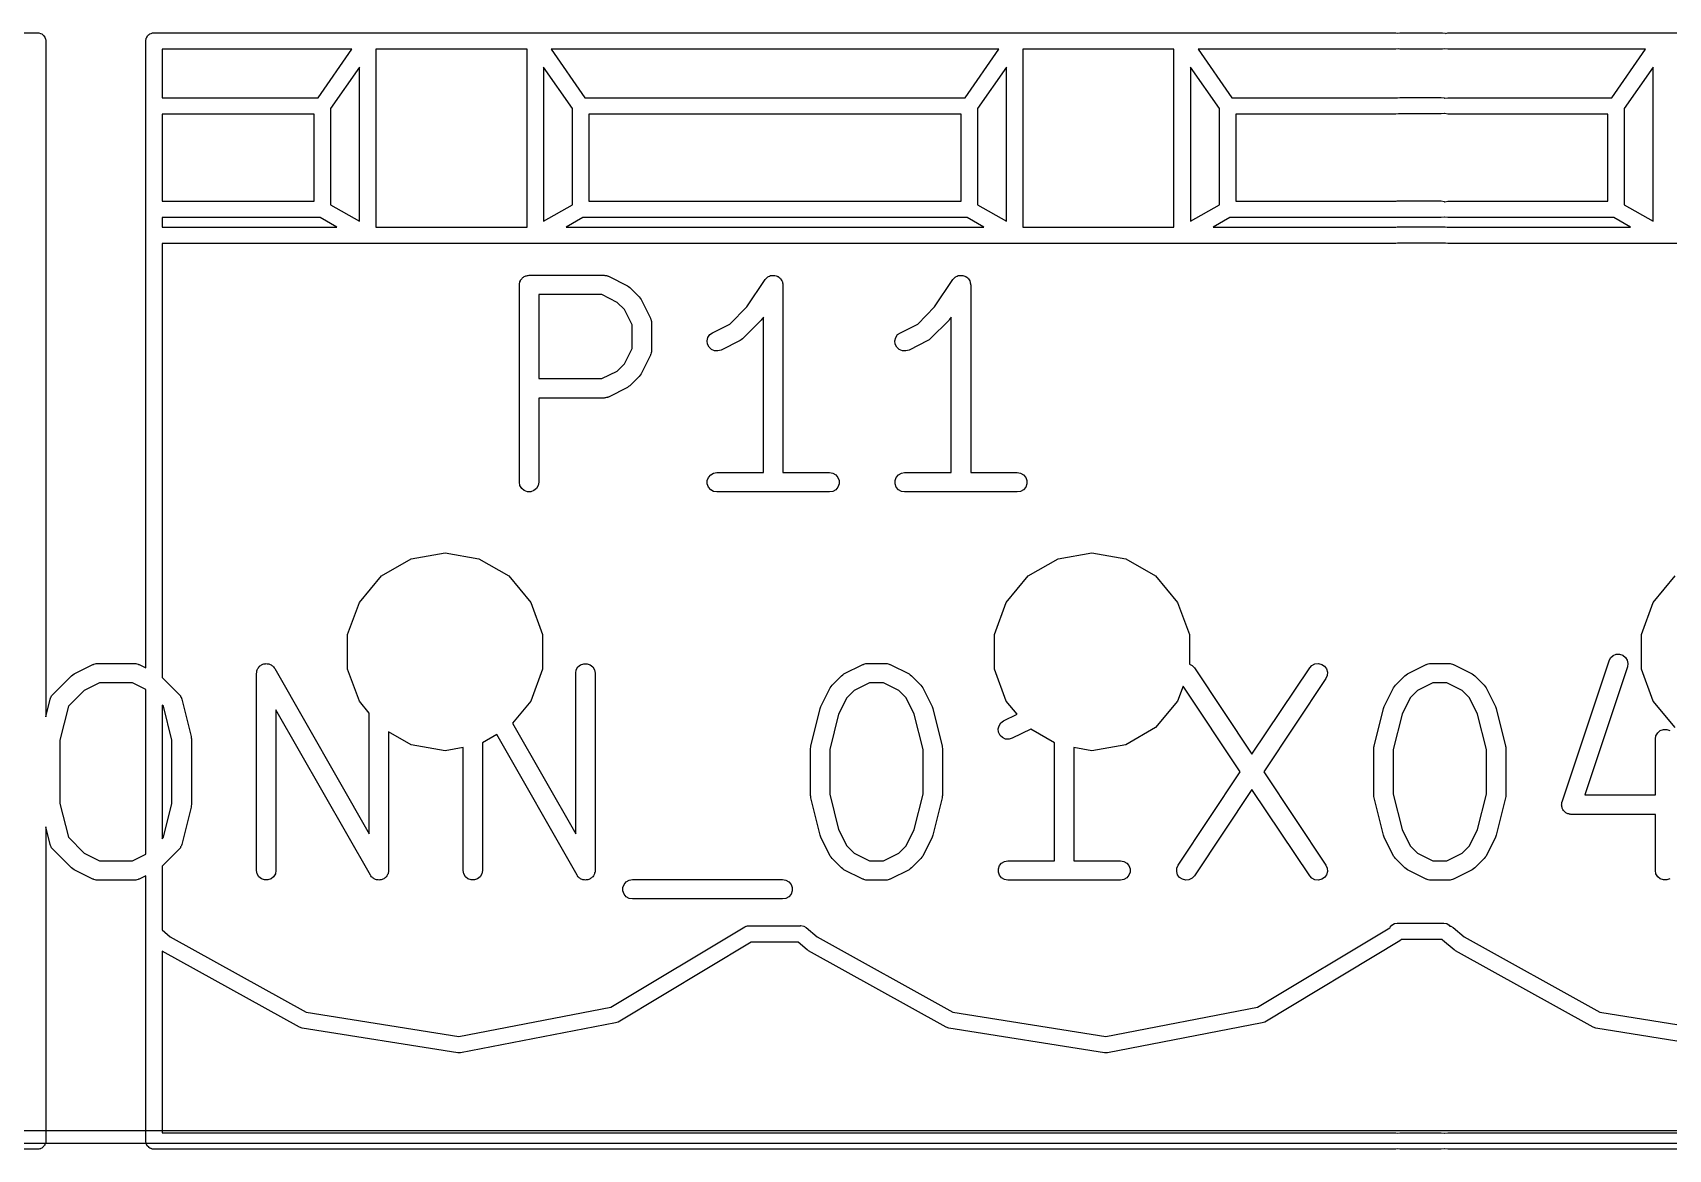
# Model space of a CAD drawing. Extents: x 10 to 287, y -200 to -10.
# Drawn here: x 142.81 to 155.45, y -130.09 to -121.47 of the extents above; entities that cross this region are included whole.
import ezdxf

# ---------------------------------------------------------------- set-up
doc = ezdxf.new("R2010")
doc.units = 0
doc.header["$MEASUREMENT"] = 0
doc.layers.add('BLACK', color=7, linetype='CONTINUOUS')

msp = doc.modelspace()

# ---------------------------------------------------------------- linework, layer by layer
at = {"layer": 'Black'}
for p, q in [((141.198, -121.468), (142.839, -121.468)), ((142.839, -121.468), (142.839, -121.467)), ((142.839, -121.467), (142.861, -121.467)), ((142.861, -121.467), (142.872, -121.471)), ((142.872, -121.471), (142.872, -121.471)), ((142.872, -121.471), (142.872, -121.471)), ((142.872, -121.471), (142.882, -121.475)), ((142.882, -121.475), (142.89, -121.482)), ((142.89, -121.482), (142.891, -121.482)), ((142.891, -121.482), (142.892, -121.483)), ((142.892, -121.483), (142.899, -121.489)), ((142.899, -121.489), (142.903, -121.497)), ((143.697, -121.497), (143.701, -121.489)), ((143.701, -121.489), (143.708, -121.483)), ((143.708, -121.483), (143.709, -121.482)), ((143.709, -121.482), (143.71, -121.482)), ((143.71, -121.482), (143.718, -121.475)), ((143.718, -121.475), (143.728, -121.471)), ((143.728, -121.471), (143.739, -121.467)), ((143.728, -121.471), (143.728, -121.471)), ((143.728, -121.471), (143.728, -121.471)), ((143.739, -121.467), (143.761, -121.467)), ((143.761, -121.467), (143.761, -121.468)), ((143.761, -121.468), (145.402, -121.468)), ((145.402, -121.468), (146.698, -121.468)), ((146.698, -121.468), (149.949, -121.468)), ((149.949, -121.468), (150.402, -121.468)), ((150.402, -121.468), (151.698, -121.468)), ((151.698, -121.468), (153.35, -121.468)), ((153.35, -121.468), (153.362, -121.47)), ((153.362, -121.47), (153.38, -121.466)), ((153.38, -121.466), (153.71, -121.466)), ((153.71, -121.466), (153.732, -121.47)), ((153.732, -121.471), (153.75, -121.468)), ((153.732, -121.47), (153.732, -121.471)), ((153.75, -121.468), (155.402, -121.468)), ((155.402, -121.468), (156.698, -121.468)), ((142.903, -121.497), (142.905, -121.499)), ((142.905, -121.499), (142.906, -121.502)), ((142.906, -121.502), (142.91, -121.508)), ((142.91, -121.508), (142.911, -121.516)), ((142.911, -121.516), (142.913, -121.52)), ((142.913, -121.52), (142.913, -121.525)), ((142.913, -121.525), (142.913, -121.53)), ((142.913, -121.53), (142.913, -126.753)), ((143.686, -121.53), (143.687, -121.525)), ((143.686, -126.374), (143.686, -121.53)), ((143.687, -121.52), (143.689, -121.516)), ((143.687, -121.525), (143.687, -121.52)), ((143.689, -121.516), (143.69, -121.508)), ((143.69, -121.508), (143.694, -121.502)), ((143.694, -121.502), (143.695, -121.499)), ((143.695, -121.499), (143.697, -121.497)), ((143.814, -121.594), (143.814, -121.968)), ((145.28, -121.594), (143.814, -121.594)), ((145.019, -121.968), (145.28, -121.594)), ((145.466, -121.594), (145.466, -122.969)), ((146.634, -121.594), (145.466, -121.594)), ((146.634, -122.969), (146.634, -121.594)), ((147.151, -121.594), (146.82, -121.594)), ((146.82, -121.594), (147.081, -121.968)), ((150.28, -121.594), (147.151, -121.594)), ((150.019, -121.968), (150.28, -121.594)), ((150.466, -121.594), (150.466, -122.969)), ((151.634, -121.594), (150.466, -121.594)), ((151.634, -122.969), (151.634, -121.594)), ((153.35, -121.594), (151.82, -121.594)), ((151.82, -121.594), (152.081, -121.968)), ((153.368, -121.591), (153.35, -121.594)), ((153.38, -121.593), (153.368, -121.591)), ((153.71, -121.593), (153.38, -121.593)), ((153.728, -121.59), (153.71, -121.593)), ((153.728, -121.591), (153.728, -121.59)), ((153.75, -121.594), (153.728, -121.591)), ((155.28, -121.594), (153.75, -121.594)), ((155.019, -121.968), (155.28, -121.594)), ((145.339, -121.732), (145.115, -122.051)), ((145.339, -122.923), (145.339, -121.732)), ((146.985, -122.051), (146.761, -121.732)), ((146.761, -121.732), (146.761, -122.923)), ((150.339, -121.732), (150.115, -122.051)), ((150.339, -122.923), (150.339, -121.732)), ((151.985, -122.051), (151.761, -121.732)), ((151.761, -121.732), (151.761, -122.923)), ((155.339, -121.732), (155.115, -122.051)), ((155.339, -122.923), (155.339, -121.732)), ((143.814, -121.968), (145.019, -121.968)), ((147.081, -121.968), (149.949, -121.968)), ((149.949, -121.968), (150.019, -121.968)), ((152.081, -121.968), (153.35, -121.968)), ((153.35, -121.968), (153.361, -121.97)), ((153.361, -121.97), (153.38, -121.966)), ((153.38, -121.966), (153.7, -121.966)), ((153.7, -121.966), (153.722, -121.97)), ((153.722, -121.97), (153.726, -121.973)), ((153.726, -121.973), (153.728, -121.972)), ((153.728, -121.972), (153.75, -121.968)), ((153.75, -121.968), (155.019, -121.968)), ((143.814, -122.095), (143.814, -122.768)), ((144.988, -122.095), (143.814, -122.095)), ((144.988, -122.768), (144.988, -122.095)), ((145.115, -122.051), (145.115, -122.795)), ((146.985, -122.795), (146.985, -122.051)), ((147.151, -122.095), (147.112, -122.095)), ((147.112, -122.095), (147.112, -122.768)), ((149.949, -122.095), (147.151, -122.095)), ((149.988, -122.095), (149.949, -122.095)), ((149.988, -122.768), (149.988, -122.095)), ((150.115, -122.051), (150.115, -122.795)), ((151.985, -122.795), (151.985, -122.051)), ((153.35, -122.095), (152.112, -122.095)), ((152.112, -122.095), (152.112, -122.768)), ((153.369, -122.092), (153.35, -122.095)), ((153.38, -122.093), (153.369, -122.092)), ((153.7, -122.093), (153.38, -122.093)), ((153.722, -122.09), (153.7, -122.093)), ((153.724, -122.088), (153.722, -122.09)), ((153.728, -122.091), (153.724, -122.088)), ((153.75, -122.095), (153.728, -122.091)), ((154.988, -122.095), (153.75, -122.095)), ((154.988, -122.768), (154.988, -122.095)), ((155.115, -122.051), (155.115, -122.795)), ((143.814, -122.768), (144.988, -122.768)), ((145.115, -122.795), (145.339, -122.923)), ((146.761, -122.923), (146.985, -122.795)), ((147.112, -122.768), (149.949, -122.768)), ((149.949, -122.768), (149.988, -122.768)), ((150.115, -122.795), (150.339, -122.923)), ((151.761, -122.923), (151.985, -122.795)), ((152.112, -122.768), (153.35, -122.768)), ((153.35, -122.768), (153.351, -122.768)), ((153.351, -122.768), (153.36, -122.766)), ((153.36, -122.766), (153.7, -122.766)), ((153.7, -122.766), (153.722, -122.77)), ((153.722, -122.77), (153.726, -122.773)), ((153.726, -122.773), (153.728, -122.772)), ((153.728, -122.772), (153.75, -122.768)), ((153.75, -122.768), (154.988, -122.768)), ((155.115, -122.795), (155.339, -122.923)), ((145.035, -122.895), (143.814, -122.895)), ((143.814, -122.895), (143.814, -122.969)), ((143.814, -122.969), (145.052, -122.969)), ((145.164, -122.969), (145.035, -122.895)), ((145.052, -122.969), (145.164, -122.969)), ((145.466, -122.969), (146.634, -122.969)), ((147.065, -122.895), (146.936, -122.969)), ((146.936, -122.969), (147.048, -122.969)), ((147.048, -122.969), (149.949, -122.969)), ((147.151, -122.895), (147.065, -122.895)), ((149.949, -122.895), (147.151, -122.895)), ((150.035, -122.895), (149.949, -122.895)), ((149.949, -122.969), (150.052, -122.969)), ((150.164, -122.969), (150.035, -122.895)), ((150.052, -122.969), (150.164, -122.969)), ((150.466, -122.969), (151.634, -122.969)), ((152.065, -122.895), (151.936, -122.969)), ((151.936, -122.969), (152.048, -122.969)), ((152.048, -122.969), (153.348, -122.969)), ((153.35, -122.895), (152.065, -122.895)), ((153.348, -122.969), (153.36, -122.966)), ((153.359, -122.893), (153.35, -122.895)), ((153.36, -122.893), (153.359, -122.893)), ((153.7, -122.893), (153.36, -122.893)), ((153.36, -122.966), (153.73, -122.966)), ((153.722, -122.89), (153.7, -122.893)), ((153.724, -122.889), (153.722, -122.89)), ((153.728, -122.891), (153.724, -122.889)), ((153.75, -122.895), (153.728, -122.891)), ((153.73, -122.966), (153.746, -122.969)), ((153.746, -122.969), (153.75, -122.969)), ((155.035, -122.895), (153.75, -122.895)), ((153.75, -122.969), (155.052, -122.969)), ((155.164, -122.969), (155.035, -122.895)), ((155.052, -122.969), (155.164, -122.969)), ((145.052, -123.096), (143.814, -123.096)), ((143.814, -123.096), (143.814, -126.449)), ((145.402, -123.096), (145.052, -123.096)), ((146.698, -123.096), (145.402, -123.096)), ((147.048, -123.096), (146.698, -123.096)), ((147.151, -123.096), (147.048, -123.096)), ((149.949, -123.096), (147.151, -123.096)), ((150.052, -123.096), (149.949, -123.096)), ((150.402, -123.096), (150.052, -123.096)), ((151.698, -123.096), (150.402, -123.096)), ((152.048, -123.096), (151.698, -123.096)), ((153.35, -123.096), (152.048, -123.096)), ((153.362, -123.093), (153.35, -123.096)), ((153.73, -123.093), (153.362, -123.093)), ((153.734, -123.093), (153.73, -123.093)), ((153.75, -123.096), (153.734, -123.093)), ((155.052, -123.096), (153.75, -123.096)), ((155.402, -123.096), (155.052, -123.096)), ((156.698, -123.096), (155.402, -123.096)), ((146.578, -123.396), (146.579, -123.39)), ((146.579, -123.39), (146.582, -123.384)), ((146.582, -123.384), (146.584, -123.378)), ((146.584, -123.378), (146.589, -123.373)), ((146.589, -123.373), (146.592, -123.367)), ((146.592, -123.367), (146.597, -123.363)), ((146.597, -123.363), (146.601, -123.358)), ((146.601, -123.358), (146.607, -123.355)), ((146.607, -123.355), (146.612, -123.35)), ((146.612, -123.35), (146.618, -123.348)), ((146.618, -123.348), (146.624, -123.345)), ((146.624, -123.345), (146.63, -123.344)), ((146.63, -123.344), (146.636, -123.342)), ((146.636, -123.342), (146.643, -123.342)), ((146.643, -123.342), (146.649, -123.34)), ((146.649, -123.34), (147.23, -123.34)), ((147.23, -123.34), (147.234, -123.341)), ((147.234, -123.341), (147.239, -123.341)), ((147.239, -123.341), (147.247, -123.343)), ((147.247, -123.343), (147.256, -123.345)), ((147.256, -123.345), (147.259, -123.347)), ((147.259, -123.347), (147.264, -123.348)), ((147.264, -123.348), (147.409, -123.421)), ((148.333, -123.585), (148.474, -123.374)), ((148.474, -123.374), (148.477, -123.371)), ((148.477, -123.371), (148.479, -123.367)), ((148.479, -123.367), (148.486, -123.361)), ((148.486, -123.361), (148.492, -123.355)), ((148.492, -123.355), (148.496, -123.353)), ((148.496, -123.353), (148.499, -123.35)), ((148.499, -123.35), (148.507, -123.347)), ((148.507, -123.347), (148.515, -123.343)), ((148.515, -123.343), (148.519, -123.343)), ((148.519, -123.343), (148.523, -123.342)), ((148.523, -123.342), (148.532, -123.342)), ((148.532, -123.342), (148.541, -123.341)), ((148.541, -123.341), (148.545, -123.342)), ((148.545, -123.342), (148.549, -123.342)), ((148.549, -123.342), (148.558, -123.345)), ((148.558, -123.345), (148.566, -123.347)), ((148.566, -123.347), (148.57, -123.349)), ((148.57, -123.349), (148.574, -123.35)), ((148.574, -123.35), (148.581, -123.356)), ((148.581, -123.356), (148.588, -123.361)), ((148.588, -123.361), (148.591, -123.365)), ((148.591, -123.365), (148.594, -123.367)), ((148.594, -123.367), (148.598, -123.375)), ((148.598, -123.375), (148.604, -123.382)), ((148.604, -123.382), (148.605, -123.386)), ((148.605, -123.386), (148.607, -123.39)), ((148.607, -123.39), (148.608, -123.399)), ((149.784, -123.585), (149.925, -123.374)), ((149.925, -123.374), (149.928, -123.371)), ((149.928, -123.371), (149.93, -123.367)), ((149.93, -123.367), (149.937, -123.361)), ((149.937, -123.361), (149.943, -123.355)), ((149.943, -123.355), (149.947, -123.353)), ((149.947, -123.353), (149.95, -123.35)), ((149.95, -123.35), (149.959, -123.347)), ((149.959, -123.347), (149.967, -123.343)), ((149.967, -123.343), (149.971, -123.343)), ((149.971, -123.343), (149.975, -123.342)), ((149.975, -123.342), (149.984, -123.342)), ((149.984, -123.342), (149.993, -123.341)), ((149.993, -123.341), (149.997, -123.342)), ((149.997, -123.342), (150.001, -123.342)), ((150.001, -123.342), (150.009, -123.345)), ((150.009, -123.345), (150.018, -123.347)), ((150.018, -123.347), (150.021, -123.349)), ((150.021, -123.349), (150.025, -123.35)), ((150.025, -123.35), (150.032, -123.356)), ((150.032, -123.356), (150.04, -123.361)), ((150.04, -123.361), (150.042, -123.365)), ((150.042, -123.365), (150.045, -123.367)), ((150.045, -123.367), (150.05, -123.375)), ((150.05, -123.375), (150.055, -123.382)), ((150.055, -123.382), (150.056, -123.386)), ((150.056, -123.386), (150.058, -123.39)), ((150.058, -123.39), (150.06, -123.399)), ((146.574, -123.415), (146.576, -123.409)), ((146.574, -124.939), (146.574, -123.415)), ((146.576, -123.402), (146.578, -123.396)), ((146.576, -123.409), (146.576, -123.402)), ((146.724, -123.49), (146.724, -124.139)), ((147.212, -123.49), (146.724, -123.49)), ((147.331, -123.55), (147.212, -123.49)), ((147.409, -123.421), (147.418, -123.428)), ((147.418, -123.428), (147.428, -123.435)), ((147.428, -123.435), (147.501, -123.508)), ((147.501, -123.508), (147.508, -123.517)), ((147.508, -123.517), (147.515, -123.527)), ((148.608, -123.399), (148.611, -123.407)), ((148.611, -123.407), (148.611, -123.411)), ((148.611, -123.411), (148.611, -123.415)), ((148.611, -123.415), (148.611, -124.864)), ((150.06, -123.399), (150.062, -123.407)), ((150.062, -123.407), (150.062, -123.411)), ((150.062, -123.411), (150.063, -123.415)), ((150.063, -123.415), (150.063, -124.864)), ((147.386, -123.605), (147.331, -123.55)), ((147.445, -123.723), (147.386, -123.605)), ((147.515, -123.527), (147.587, -123.672)), ((148.202, -123.717), (148.333, -123.585)), ((149.653, -123.717), (149.784, -123.585)), ((147.445, -123.906), (147.445, -123.723)), ((147.587, -123.672), (147.589, -123.676)), ((147.589, -123.676), (147.591, -123.68)), ((147.591, -123.68), (147.592, -123.689)), ((147.592, -123.689), (147.595, -123.697)), ((147.595, -123.697), (147.595, -123.701)), ((147.595, -123.701), (147.595, -123.706)), ((147.595, -123.706), (147.595, -123.923)), ((148.067, -123.784), (148.202, -123.717)), ((148.444, -123.686), (148.299, -123.831)), ((148.448, -123.68), (148.444, -123.686)), ((148.454, -123.675), (148.448, -123.68)), ((148.461, -123.663), (148.454, -123.675)), ((148.461, -124.864), (148.461, -123.663)), ((149.519, -123.784), (149.653, -123.717)), ((149.896, -123.686), (149.75, -123.831)), ((149.9, -123.68), (149.896, -123.686)), ((149.905, -123.675), (149.9, -123.68)), ((149.913, -123.663), (149.905, -123.675)), ((149.913, -124.864), (149.913, -123.663)), ((148.026, -123.846), (148.032, -123.821)), ((148.029, -123.872), (148.026, -123.846)), ((148.041, -123.896), (148.029, -123.872)), ((148.032, -123.821), (148.046, -123.799)), ((148.06, -123.913), (148.041, -123.896)), ((148.046, -123.799), (148.067, -123.784)), ((148.28, -123.845), (148.134, -123.918)), ((148.289, -123.838), (148.28, -123.845)), ((148.299, -123.831), (148.289, -123.838)), ((149.477, -123.846), (149.483, -123.821)), ((149.48, -123.872), (149.477, -123.846)), ((149.492, -123.896), (149.48, -123.872)), ((149.483, -123.821), (149.498, -123.799)), ((149.511, -123.913), (149.492, -123.896)), ((149.498, -123.799), (149.519, -123.784)), ((149.731, -123.845), (149.586, -123.918)), ((149.741, -123.838), (149.731, -123.845)), ((149.75, -123.831), (149.741, -123.838)), ((147.386, -124.024), (147.445, -123.906)), ((147.587, -123.957), (147.515, -124.102)), ((147.589, -123.953), (147.587, -123.957)), ((147.591, -123.949), (147.589, -123.953)), ((147.592, -123.94), (147.591, -123.949)), ((147.595, -123.932), (147.592, -123.94)), ((147.595, -123.923), (147.595, -123.928)), ((147.595, -123.928), (147.595, -123.932)), ((148.083, -123.924), (148.06, -123.913)), ((148.109, -123.925), (148.083, -123.924)), ((148.134, -123.918), (148.109, -123.925)), ((149.535, -123.924), (149.511, -123.913)), ((149.561, -123.925), (149.535, -123.924)), ((149.586, -123.918), (149.561, -123.925)), ((146.724, -124.139), (147.212, -124.139)), ((147.212, -124.139), (147.331, -124.08)), ((147.331, -124.08), (147.386, -124.024)), ((147.501, -124.122), (147.428, -124.194)), ((147.508, -124.112), (147.501, -124.122)), ((147.515, -124.102), (147.508, -124.112)), ((147.409, -124.208), (147.264, -124.281)), ((147.418, -124.201), (147.409, -124.208)), ((147.428, -124.194), (147.418, -124.201)), ((147.23, -124.289), (146.724, -124.289)), ((146.724, -124.289), (146.724, -124.939)), ((147.234, -124.288), (147.23, -124.289)), ((147.239, -124.288), (147.234, -124.288)), ((147.247, -124.286), (147.239, -124.288)), ((147.256, -124.284), (147.247, -124.286)), ((147.259, -124.282), (147.256, -124.284)), ((147.264, -124.281), (147.259, -124.282)), ((148.027, -124.926), (148.036, -124.902)), ((148.036, -124.902), (148.053, -124.882)), ((148.053, -124.882), (148.075, -124.869)), ((148.075, -124.869), (148.101, -124.864)), ((148.101, -124.864), (148.461, -124.864)), ((148.611, -124.864), (148.972, -124.864)), ((148.972, -124.864), (148.997, -124.869)), ((148.997, -124.869), (149.02, -124.882)), ((149.02, -124.882), (149.037, -124.902)), ((149.037, -124.902), (149.046, -124.926)), ((149.478, -124.926), (149.487, -124.902)), ((149.487, -124.902), (149.504, -124.882)), ((149.504, -124.882), (149.527, -124.869)), ((149.527, -124.869), (149.552, -124.864)), ((149.552, -124.864), (149.913, -124.864)), ((150.063, -124.864), (150.423, -124.864)), ((150.423, -124.864), (150.449, -124.869)), ((150.449, -124.869), (150.471, -124.882)), ((150.471, -124.882), (150.488, -124.902)), ((150.488, -124.902), (150.497, -124.926)), ((146.579, -124.965), (146.574, -124.939)), ((146.592, -124.988), (146.579, -124.965)), ((146.612, -125.004), (146.592, -124.988)), ((146.636, -125.013), (146.612, -125.004)), ((146.662, -125.013), (146.636, -125.013)), ((146.687, -125.004), (146.662, -125.013)), ((146.707, -124.988), (146.687, -125.004)), ((146.72, -124.965), (146.707, -124.988)), ((146.724, -124.939), (146.72, -124.965)), ((148.027, -124.952), (148.027, -124.926)), ((148.036, -124.977), (148.027, -124.952)), ((148.053, -124.997), (148.036, -124.977)), ((148.075, -125.01), (148.053, -124.997)), ((148.101, -125.014), (148.075, -125.01)), ((148.972, -125.014), (148.101, -125.014)), ((148.997, -125.01), (148.972, -125.014)), ((149.02, -124.997), (148.997, -125.01)), ((149.037, -124.977), (149.02, -124.997)), ((149.046, -124.952), (149.037, -124.977)), ((149.046, -124.926), (149.046, -124.952)), ((149.478, -124.952), (149.478, -124.926)), ((149.487, -124.977), (149.478, -124.952)), ((149.504, -124.997), (149.487, -124.977)), ((149.527, -125.01), (149.504, -124.997)), ((149.552, -125.014), (149.527, -125.01)), ((150.423, -125.014), (149.552, -125.014)), ((150.449, -125.01), (150.423, -125.014)), ((150.471, -124.997), (150.449, -125.01)), ((150.488, -124.977), (150.471, -124.997)), ((150.497, -124.952), (150.488, -124.977)), ((150.497, -124.926), (150.497, -124.952)), ((145.508, -125.664), (145.738, -125.531)), ((145.738, -125.531), (146, -125.485)), ((146, -125.485), (146.262, -125.531)), ((146.262, -125.531), (146.492, -125.664)), ((150.508, -125.664), (150.738, -125.531)), ((150.738, -125.531), (151, -125.485)), ((151, -125.485), (151.262, -125.531)), ((151.262, -125.531), (151.492, -125.664)), ((145.338, -125.868), (145.508, -125.664)), ((146.492, -125.664), (146.662, -125.868)), ((150.338, -125.868), (150.508, -125.664)), ((151.492, -125.664), (151.662, -125.868)), ((155.338, -125.868), (155.508, -125.664)), ((145.247, -126.117), (145.338, -125.868)), ((146.662, -125.868), (146.753, -126.117)), ((150.247, -126.117), (150.338, -125.868)), ((151.662, -125.868), (151.753, -126.117)), ((155.247, -126.117), (155.338, -125.868)), ((145.247, -126.383), (145.247, -126.117)), ((146.753, -126.117), (146.753, -126.383)), ((150.247, -126.383), (150.247, -126.117)), ((151.753, -126.117), (151.753, -126.345)), ((155.247, -126.383), (155.247, -126.117)), ((154.997, -126.319), (155.009, -126.296)), ((155.009, -126.296), (155.028, -126.279)), ((155.028, -126.279), (155.053, -126.269)), ((155.053, -126.269), (155.079, -126.269)), ((155.079, -126.269), (155.103, -126.277)), ((155.103, -126.277), (155.124, -126.293)), ((155.124, -126.293), (155.137, -126.315)), ((143.123, -126.428), (143.132, -126.421)), ((143.132, -126.421), (143.278, -126.348)), ((143.278, -126.348), (143.282, -126.347)), ((143.282, -126.347), (143.285, -126.345)), ((143.285, -126.345), (143.294, -126.343)), ((143.294, -126.343), (143.303, -126.341)), ((143.303, -126.341), (143.307, -126.341)), ((143.307, -126.341), (143.311, -126.34)), ((143.311, -126.34), (143.601, -126.34)), ((143.601, -126.34), (143.606, -126.341)), ((143.606, -126.341), (143.61, -126.341)), ((143.61, -126.341), (143.618, -126.343)), ((143.618, -126.343), (143.627, -126.345)), ((143.627, -126.345), (143.631, -126.347)), ((143.631, -126.347), (143.635, -126.348)), ((143.635, -126.348), (143.686, -126.374)), ((144.542, -126.415), (144.544, -126.409)), ((144.542, -127.939), (144.542, -126.415)), ((144.544, -126.402), (144.546, -126.396)), ((144.544, -126.409), (144.544, -126.402)), ((144.546, -126.396), (144.547, -126.39)), ((144.547, -126.39), (144.55, -126.384)), ((144.55, -126.384), (144.553, -126.378)), ((144.553, -126.378), (144.557, -126.373)), ((144.557, -126.373), (144.56, -126.367)), ((144.56, -126.367), (144.565, -126.363)), ((144.565, -126.363), (144.569, -126.358)), ((144.569, -126.358), (144.575, -126.355)), ((144.575, -126.355), (144.58, -126.35)), ((144.58, -126.35), (144.586, -126.348)), ((144.586, -126.348), (144.592, -126.345)), ((144.592, -126.345), (144.598, -126.344)), ((144.598, -126.344), (144.604, -126.342)), ((144.604, -126.342), (144.611, -126.342)), ((144.611, -126.342), (144.618, -126.34)), ((144.618, -126.34), (144.624, -126.342)), ((144.624, -126.342), (144.63, -126.342)), ((144.63, -126.342), (144.637, -126.344)), ((144.637, -126.344), (144.643, -126.345)), ((144.643, -126.345), (144.649, -126.348)), ((144.649, -126.348), (144.655, -126.35)), ((144.655, -126.35), (144.66, -126.355)), ((144.66, -126.355), (144.666, -126.358)), ((144.666, -126.358), (144.67, -126.363)), ((144.67, -126.363), (144.675, -126.367)), ((144.675, -126.367), (144.678, -126.373)), ((144.678, -126.373), (144.683, -126.378)), ((144.683, -126.378), (145.413, -127.657)), ((145.338, -126.632), (145.247, -126.383)), ((146.753, -126.383), (146.662, -126.632)), ((147.01, -126.415), (147.014, -126.39)), ((147.01, -127.657), (147.01, -126.415)), ((147.014, -126.39), (147.027, -126.367)), ((147.027, -126.367), (147.047, -126.35)), ((147.047, -126.35), (147.072, -126.342)), ((147.072, -126.342), (147.098, -126.342)), ((147.098, -126.342), (147.122, -126.35)), ((147.122, -126.35), (147.142, -126.367)), ((147.142, -126.367), (147.155, -126.39)), ((147.155, -126.39), (147.16, -126.415)), ((147.16, -126.415), (147.16, -127.939)), ((149.074, -126.428), (149.083, -126.421)), ((149.083, -126.421), (149.228, -126.348)), ((149.228, -126.348), (149.233, -126.347)), ((149.233, -126.347), (149.236, -126.345)), ((149.236, -126.345), (149.245, -126.343)), ((149.245, -126.343), (149.253, -126.341)), ((149.253, -126.341), (149.258, -126.341)), ((149.258, -126.341), (149.262, -126.34)), ((149.262, -126.34), (149.407, -126.34)), ((149.407, -126.34), (149.411, -126.341)), ((149.411, -126.341), (149.416, -126.341)), ((149.416, -126.341), (149.424, -126.343)), ((149.424, -126.343), (149.433, -126.345)), ((149.433, -126.345), (149.437, -126.347)), ((149.437, -126.347), (149.441, -126.348)), ((149.441, -126.348), (149.586, -126.421)), ((149.586, -126.421), (149.595, -126.428)), ((150.338, -126.632), (150.247, -126.383)), ((151.753, -126.345), (151.774, -126.355)), ((151.774, -126.355), (151.792, -126.374)), ((151.792, -126.374), (152.237, -127.042)), ((152.237, -127.042), (152.683, -126.374)), ((152.683, -126.374), (152.701, -126.355)), ((152.701, -126.355), (152.724, -126.343)), ((152.724, -126.343), (152.75, -126.341)), ((152.75, -126.341), (152.776, -126.347)), ((152.776, -126.347), (152.797, -126.361)), ((152.797, -126.361), (152.813, -126.382)), ((152.813, -126.382), (152.82, -126.407)), ((152.82, -126.407), (152.818, -126.433)), ((153.428, -126.428), (153.438, -126.421)), ((153.438, -126.421), (153.583, -126.348)), ((153.583, -126.348), (153.587, -126.347)), ((153.587, -126.347), (153.591, -126.345)), ((153.591, -126.345), (153.599, -126.343)), ((153.599, -126.343), (153.608, -126.341)), ((153.608, -126.341), (153.612, -126.341)), ((153.612, -126.341), (153.616, -126.34)), ((153.616, -126.34), (153.761, -126.34)), ((153.761, -126.34), (153.766, -126.341)), ((153.766, -126.341), (153.77, -126.341)), ((153.77, -126.341), (153.778, -126.343)), ((153.778, -126.343), (153.787, -126.345)), ((153.787, -126.345), (153.791, -126.347)), ((153.791, -126.347), (153.795, -126.348)), ((153.795, -126.348), (153.94, -126.421)), ((153.94, -126.421), (153.95, -126.428)), ((154.634, -127.408), (154.997, -126.319)), ((155.139, -126.367), (154.809, -127.356)), ((155.137, -126.315), (155.143, -126.341)), ((155.143, -126.341), (155.139, -126.367)), ((155.338, -126.632), (155.247, -126.383)), ((142.968, -126.58), (143.113, -126.435)), ((143.21, -126.55), (143.089, -126.671)), ((143.113, -126.435), (143.123, -126.428)), ((143.329, -126.49), (143.21, -126.55)), ((143.584, -126.49), (143.329, -126.49)), ((143.686, -126.542), (143.584, -126.49)), ((143.686, -127.813), (143.686, -126.542)), ((143.814, -126.449), (143.945, -126.58)), ((148.905, -126.672), (148.977, -126.527)), ((148.977, -126.527), (148.984, -126.517)), ((148.984, -126.517), (148.991, -126.508)), ((148.991, -126.508), (149.064, -126.435)), ((149.064, -126.435), (149.074, -126.428)), ((149.161, -126.55), (149.106, -126.605)), ((149.28, -126.49), (149.161, -126.55)), ((149.389, -126.49), (149.28, -126.49)), ((149.508, -126.55), (149.389, -126.49)), ((149.563, -126.605), (149.508, -126.55)), ((149.595, -126.428), (149.605, -126.435)), ((149.605, -126.435), (149.678, -126.508)), ((149.678, -126.508), (149.685, -126.517)), ((149.685, -126.517), (149.692, -126.527)), ((149.692, -126.527), (149.765, -126.672)), ((151.705, -126.515), (151.662, -126.632)), ((152.147, -127.177), (151.705, -126.515)), ((152.808, -126.457), (152.328, -127.177)), ((152.818, -126.433), (152.808, -126.457)), ((153.259, -126.672), (153.331, -126.527)), ((153.331, -126.527), (153.339, -126.517)), ((153.339, -126.517), (153.346, -126.508)), ((153.346, -126.508), (153.418, -126.435)), ((153.418, -126.435), (153.428, -126.428)), ((153.516, -126.55), (153.46, -126.605)), ((153.634, -126.49), (153.516, -126.55)), ((153.744, -126.49), (153.634, -126.49)), ((153.862, -126.55), (153.744, -126.49)), ((153.918, -126.605), (153.862, -126.55)), ((153.95, -126.428), (153.96, -126.435)), ((153.96, -126.435), (154.032, -126.508)), ((154.032, -126.508), (154.039, -126.517)), ((154.039, -126.517), (154.046, -126.527)), ((154.046, -126.527), (154.119, -126.672)), ((142.913, -126.753), (142.948, -126.615)), ((142.948, -126.615), (142.951, -126.608)), ((142.951, -126.608), (142.953, -126.601)), ((142.953, -126.601), (142.956, -126.597)), ((142.956, -126.597), (142.959, -126.591)), ((142.959, -126.591), (142.964, -126.586)), ((142.964, -126.586), (142.968, -126.58)), ((143.089, -126.671), (143.023, -126.933)), ((143.824, -126.671), (143.814, -126.661)), ((143.814, -126.661), (143.814, -127.694)), ((143.889, -126.933), (143.824, -126.671)), ((143.945, -126.58), (143.949, -126.586)), ((143.949, -126.586), (143.954, -126.591)), ((143.954, -126.591), (143.956, -126.597)), ((143.956, -126.597), (143.96, -126.601)), ((143.96, -126.601), (143.962, -126.608)), ((143.962, -126.608), (143.964, -126.615)), ((143.964, -126.615), (144.037, -126.905)), ((145.413, -126.723), (145.338, -126.632)), ((146.662, -126.632), (146.521, -126.801)), ((148.902, -126.68), (148.905, -126.672)), ((149.106, -126.605), (149.042, -126.732)), ((149.627, -126.732), (149.563, -126.605)), ((149.765, -126.672), (149.767, -126.68)), ((150.421, -126.732), (150.338, -126.632)), ((151.662, -126.632), (151.492, -126.836)), ((153.257, -126.68), (153.259, -126.672)), ((153.46, -126.605), (153.397, -126.732)), ((153.981, -126.732), (153.918, -126.605)), ((154.119, -126.672), (154.121, -126.68)), ((155.508, -126.836), (155.338, -126.632)), ((145.423, -127.977), (144.692, -126.698)), ((144.692, -126.698), (144.692, -127.939)), ((145.413, -127.657), (145.413, -126.723)), ((146.521, -126.801), (147.01, -127.657)), ((148.826, -126.978), (148.899, -126.688)), ((148.899, -126.688), (148.902, -126.68)), ((149.042, -126.732), (148.974, -127.005)), ((149.695, -127.005), (149.627, -126.732)), ((149.767, -126.68), (149.77, -126.688)), ((149.77, -126.688), (149.843, -126.978)), ((150.282, -126.821), (150.296, -126.799)), ((150.296, -126.799), (150.317, -126.784)), ((150.317, -126.784), (150.421, -126.732)), ((153.181, -126.978), (153.253, -126.688)), ((153.253, -126.688), (153.257, -126.68)), ((153.397, -126.732), (153.328, -127.005)), ((154.049, -127.005), (153.981, -126.732)), ((154.121, -126.68), (154.124, -126.688)), ((154.124, -126.688), (154.197, -126.978)), ((144.037, -126.905), (144.038, -126.914)), ((144.038, -126.914), (144.039, -126.923)), ((144.039, -126.923), (144.039, -127.431)), ((145.738, -126.969), (145.563, -126.868)), ((145.563, -126.868), (145.563, -127.939)), ((146.399, -126.89), (146.289, -126.953)), ((147.02, -127.977), (146.399, -126.89)), ((150.276, -126.846), (150.282, -126.821)), ((150.279, -126.872), (150.276, -126.846)), ((150.29, -126.896), (150.279, -126.872)), ((150.309, -126.913), (150.29, -126.896)), ((150.333, -126.924), (150.309, -126.913)), ((150.359, -126.925), (150.333, -126.924)), ((150.384, -126.918), (150.359, -126.925)), ((150.527, -126.847), (150.384, -126.918)), ((150.711, -126.953), (150.527, -126.847)), ((151.492, -126.836), (151.262, -126.969)), ((155.356, -126.923), (155.36, -126.898)), ((155.356, -127.356), (155.356, -126.923)), ((155.36, -126.898), (155.373, -126.875)), ((155.373, -126.875), (155.393, -126.858)), ((155.393, -126.858), (155.418, -126.85)), ((155.418, -126.85), (155.444, -126.85)), ((155.444, -126.85), (155.468, -126.858)), ((143.023, -126.933), (143.023, -127.422)), ((143.889, -127.422), (143.889, -126.933)), ((146, -127.015), (145.738, -126.969)), ((146.139, -126.99), (146, -127.015)), ((146.139, -127.939), (146.139, -126.99)), ((146.289, -126.953), (146.289, -127.939)), ((148.824, -126.996), (148.826, -126.987)), ((148.824, -127.359), (148.824, -126.996)), ((148.826, -126.987), (148.826, -126.978)), ((148.974, -127.005), (148.974, -127.35)), ((149.695, -127.35), (149.695, -127.005)), ((149.843, -126.978), (149.843, -126.987)), ((149.843, -126.987), (149.845, -126.996)), ((149.845, -126.996), (149.845, -127.359)), ((150.711, -127.864), (150.711, -126.953)), ((151, -127.015), (150.861, -126.99)), ((150.861, -126.99), (150.861, -127.864)), ((151.262, -126.969), (151, -127.015)), ((153.178, -126.996), (153.18, -126.987)), ((153.178, -127.359), (153.178, -126.996)), ((153.18, -126.987), (153.181, -126.978)), ((153.328, -127.005), (153.328, -127.35)), ((154.049, -127.35), (154.049, -127.005)), ((154.197, -126.978), (154.198, -126.987)), ((154.198, -126.987), (154.199, -126.996)), ((154.199, -126.996), (154.199, -127.359)), ((151.667, -127.898), (152.147, -127.177)), ((152.328, -127.177), (152.808, -127.898)), ((143.023, -127.422), (143.089, -127.683)), ((143.824, -127.683), (143.889, -127.422)), ((144.039, -127.431), (144.038, -127.44)), ((148.826, -127.368), (148.824, -127.359)), ((148.826, -127.377), (148.826, -127.368)), ((148.899, -127.667), (148.826, -127.377)), ((148.974, -127.35), (149.042, -127.623)), ((149.627, -127.623), (149.695, -127.35)), ((149.843, -127.377), (149.77, -127.667)), ((149.845, -127.359), (149.843, -127.368)), ((149.843, -127.368), (149.843, -127.377)), ((152.237, -127.313), (151.792, -127.981)), ((152.683, -127.981), (152.237, -127.313)), ((153.18, -127.368), (153.178, -127.359)), ((153.181, -127.377), (153.18, -127.368)), ((153.253, -127.667), (153.181, -127.377)), ((153.328, -127.35), (153.397, -127.623)), ((153.981, -127.623), (154.049, -127.35)), ((154.197, -127.377), (154.124, -127.667)), ((154.198, -127.368), (154.197, -127.377)), ((154.199, -127.359), (154.198, -127.368)), ((154.63, -127.433), (154.631, -127.426)), ((154.631, -127.439), (154.63, -127.433)), ((154.631, -127.418), (154.633, -127.413)), ((154.631, -127.426), (154.631, -127.418)), ((154.633, -127.413), (154.634, -127.408)), ((154.809, -127.356), (155.356, -127.356)), ((144.037, -127.45), (143.964, -127.74)), ((144.038, -127.44), (144.037, -127.45)), ((154.631, -127.444), (154.631, -127.439)), ((154.634, -127.452), (154.631, -127.444)), ((154.635, -127.459), (154.634, -127.452)), ((154.638, -127.464), (154.635, -127.459)), ((154.64, -127.469), (154.638, -127.464)), ((154.645, -127.475), (154.64, -127.469)), ((154.649, -127.481), (154.645, -127.475)), ((154.653, -127.485), (154.649, -127.481)), ((154.657, -127.489), (154.653, -127.485)), ((154.663, -127.493), (154.657, -127.489)), ((154.669, -127.497), (154.663, -127.493)), ((154.674, -127.499), (154.669, -127.497)), ((154.679, -127.502), (154.674, -127.499)), ((154.687, -127.503), (154.679, -127.502)), ((154.694, -127.506), (154.687, -127.503)), ((154.699, -127.505), (154.694, -127.506)), ((154.705, -127.506), (154.699, -127.505)), ((155.356, -127.506), (154.705, -127.506)), ((155.356, -127.939), (155.356, -127.506)), ((142.948, -127.74), (142.913, -127.602)), ((142.913, -127.602), (142.913, -130.03)), ((143.089, -127.683), (143.21, -127.805)), ((143.814, -127.694), (143.824, -127.683)), ((148.902, -127.675), (148.899, -127.667)), ((148.905, -127.683), (148.902, -127.675)), ((148.977, -127.828), (148.905, -127.683)), ((149.042, -127.623), (149.106, -127.75)), ((149.563, -127.75), (149.627, -127.623)), ((149.765, -127.683), (149.692, -127.828)), ((149.767, -127.675), (149.765, -127.683)), ((149.77, -127.667), (149.767, -127.675)), ((153.257, -127.675), (153.253, -127.667)), ((153.259, -127.683), (153.257, -127.675)), ((153.331, -127.828), (153.259, -127.683)), ((153.397, -127.623), (153.46, -127.75)), ((153.918, -127.75), (153.981, -127.623)), ((154.119, -127.683), (154.046, -127.828)), ((154.121, -127.675), (154.119, -127.683)), ((154.124, -127.667), (154.121, -127.675)), ((142.951, -127.746), (142.948, -127.74)), ((142.953, -127.753), (142.951, -127.746)), ((142.956, -127.758), (142.953, -127.753)), ((142.959, -127.764), (142.956, -127.758)), ((142.964, -127.769), (142.959, -127.764)), ((142.968, -127.775), (142.964, -127.769)), ((143.113, -127.92), (142.968, -127.775)), ((143.21, -127.805), (143.329, -127.864)), ((143.584, -127.864), (143.686, -127.813)), ((143.945, -127.775), (143.814, -127.906)), ((143.949, -127.769), (143.945, -127.775)), ((143.954, -127.764), (143.949, -127.769)), ((143.956, -127.758), (143.954, -127.764)), ((143.96, -127.753), (143.956, -127.758)), ((143.962, -127.746), (143.96, -127.753)), ((143.964, -127.74), (143.962, -127.746)), ((149.106, -127.75), (149.161, -127.805)), ((149.161, -127.805), (149.28, -127.864)), ((149.389, -127.864), (149.508, -127.805)), ((149.508, -127.805), (149.563, -127.75)), ((153.46, -127.75), (153.516, -127.805)), ((153.516, -127.805), (153.634, -127.864)), ((153.744, -127.864), (153.862, -127.805)), ((153.862, -127.805), (153.918, -127.75)), ((143.123, -127.927), (143.113, -127.92)), ((143.132, -127.934), (143.123, -127.927)), ((143.278, -128.007), (143.132, -127.934)), ((143.329, -127.864), (143.584, -127.864)), ((143.814, -127.906), (143.814, -128.399)), ((144.547, -127.965), (144.542, -127.939)), ((144.692, -127.939), (144.688, -127.965)), ((145.563, -127.939), (145.562, -127.946)), ((146.144, -127.965), (146.139, -127.939)), ((146.289, -127.939), (146.284, -127.965)), ((147.16, -127.939), (147.159, -127.946)), ((148.984, -127.837), (148.977, -127.828)), ((148.991, -127.847), (148.984, -127.837)), ((149.064, -127.92), (148.991, -127.847)), ((149.074, -127.927), (149.064, -127.92)), ((149.083, -127.934), (149.074, -127.927)), ((149.228, -128.007), (149.083, -127.934)), ((149.28, -127.864), (149.389, -127.864)), ((149.586, -127.934), (149.441, -128.007)), ((149.595, -127.927), (149.586, -127.934)), ((149.605, -127.92), (149.595, -127.927)), ((149.678, -127.847), (149.605, -127.92)), ((149.685, -127.837), (149.678, -127.847)), ((149.692, -127.828), (149.685, -127.837)), ((150.277, -127.926), (150.286, -127.902)), ((150.277, -127.952), (150.277, -127.926)), ((150.286, -127.902), (150.302, -127.882)), ((150.302, -127.882), (150.325, -127.869)), ((150.325, -127.869), (150.351, -127.864)), ((150.351, -127.864), (150.711, -127.864)), ((150.861, -127.864), (151.221, -127.864)), ((151.221, -127.864), (151.247, -127.869)), ((151.247, -127.869), (151.27, -127.882)), ((151.27, -127.882), (151.286, -127.902)), ((151.286, -127.902), (151.295, -127.926)), ((151.295, -127.926), (151.295, -127.952)), ((151.655, -127.948), (151.657, -127.922)), ((151.657, -127.922), (151.667, -127.898)), ((152.808, -127.898), (152.818, -127.922)), ((152.818, -127.922), (152.82, -127.948)), ((153.339, -127.837), (153.331, -127.828)), ((153.346, -127.847), (153.339, -127.837)), ((153.418, -127.92), (153.346, -127.847)), ((153.428, -127.927), (153.418, -127.92)), ((153.438, -127.934), (153.428, -127.927)), ((153.583, -128.007), (153.438, -127.934)), ((153.634, -127.864), (153.744, -127.864)), ((153.94, -127.934), (153.795, -128.007)), ((153.95, -127.927), (153.94, -127.934)), ((153.96, -127.92), (153.95, -127.927)), ((154.032, -127.847), (153.96, -127.92)), ((154.039, -127.837), (154.032, -127.847)), ((154.046, -127.828), (154.039, -127.837)), ((155.36, -127.965), (155.356, -127.939)), ((143.282, -128.008), (143.278, -128.007)), ((143.285, -128.01), (143.282, -128.008)), ((143.294, -128.011), (143.285, -128.01)), ((143.303, -128.014), (143.294, -128.011)), ((143.307, -128.014), (143.303, -128.014)), ((143.311, -128.014), (143.307, -128.014)), ((143.601, -128.014), (143.311, -128.014)), ((143.606, -128.014), (143.601, -128.014)), ((143.61, -128.014), (143.606, -128.014)), ((143.618, -128.011), (143.61, -128.014)), ((143.627, -128.01), (143.618, -128.011)), ((143.631, -128.008), (143.627, -128.01)), ((143.635, -128.007), (143.631, -128.008)), ((143.686, -127.981), (143.635, -128.007)), ((143.686, -130.03), (143.686, -127.981)), ((144.56, -127.988), (144.547, -127.965)), ((144.58, -128.004), (144.56, -127.988)), ((144.604, -128.013), (144.58, -128.004)), ((144.63, -128.013), (144.604, -128.013)), ((144.655, -128.004), (144.63, -128.013)), ((144.675, -127.988), (144.655, -128.004)), ((144.688, -127.965), (144.675, -127.988)), ((145.427, -127.982), (145.423, -127.977)), ((145.431, -127.988), (145.427, -127.982)), ((145.436, -127.992), (145.431, -127.988)), ((145.44, -127.997), (145.436, -127.992)), ((145.446, -128), (145.44, -127.997)), ((145.451, -128.004), (145.446, -128)), ((145.457, -128.007), (145.451, -128.004)), ((145.462, -128.01), (145.457, -128.007)), ((145.469, -128.011), (145.462, -128.01)), ((145.475, -128.013), (145.469, -128.011)), ((145.482, -128.013), (145.475, -128.013)), ((145.488, -128.014), (145.482, -128.013)), ((145.495, -128.013), (145.488, -128.014)), ((145.501, -128.013), (145.495, -128.013)), ((145.507, -128.011), (145.501, -128.013)), ((145.514, -128.01), (145.507, -128.011)), ((145.519, -128.007), (145.514, -128.01)), ((145.526, -128.004), (145.519, -128.007)), ((145.531, -128), (145.526, -128.004)), ((145.536, -127.997), (145.531, -128)), ((145.541, -127.992), (145.536, -127.997)), ((145.546, -127.988), (145.541, -127.992)), ((145.549, -127.982), (145.546, -127.988)), ((145.553, -127.977), (145.549, -127.982)), ((145.555, -127.971), (145.553, -127.977)), ((145.559, -127.965), (145.555, -127.971)), ((145.56, -127.959), (145.559, -127.965)), ((145.562, -127.953), (145.56, -127.959)), ((145.562, -127.946), (145.562, -127.953)), ((146.157, -127.988), (146.144, -127.965)), ((146.176, -128.004), (146.157, -127.988)), ((146.201, -128.013), (146.176, -128.004)), ((146.227, -128.013), (146.201, -128.013)), ((146.251, -128.004), (146.227, -128.013)), ((146.271, -127.988), (146.251, -128.004)), ((146.284, -127.965), (146.271, -127.988)), ((147.024, -127.982), (147.02, -127.977)), ((147.027, -127.988), (147.024, -127.982)), ((147.032, -127.992), (147.027, -127.988)), ((147.036, -127.997), (147.032, -127.992)), ((147.042, -128), (147.036, -127.997)), ((147.047, -128.004), (147.042, -128)), ((147.053, -128.007), (147.047, -128.004)), ((147.059, -128.01), (147.053, -128.007)), ((147.066, -128.011), (147.059, -128.01)), ((147.072, -128.013), (147.066, -128.011)), ((147.078, -128.013), (147.072, -128.013)), ((147.085, -128.014), (147.078, -128.013)), ((147.091, -128.013), (147.085, -128.014)), ((147.098, -128.013), (147.091, -128.013)), ((147.104, -128.011), (147.098, -128.013)), ((147.11, -128.01), (147.104, -128.011)), ((147.116, -128.007), (147.11, -128.01)), ((147.122, -128.004), (147.116, -128.007)), ((147.127, -128), (147.122, -128.004)), ((147.133, -127.997), (147.127, -128)), ((147.137, -127.992), (147.133, -127.997)), ((147.142, -127.988), (147.137, -127.992)), ((147.146, -127.982), (147.142, -127.988)), ((147.15, -127.977), (147.146, -127.982)), ((147.152, -127.971), (147.15, -127.977)), ((147.155, -127.965), (147.152, -127.971)), ((147.156, -127.959), (147.155, -127.965)), ((147.159, -127.953), (147.156, -127.959)), ((147.159, -127.946), (147.159, -127.953)), ((147.374, -128.072), (147.383, -128.047)), ((147.383, -128.047), (147.4, -128.027)), ((147.4, -128.027), (147.422, -128.014)), ((147.422, -128.014), (147.448, -128.01)), ((147.448, -128.01), (148.609, -128.01)), ((148.609, -128.01), (148.635, -128.014)), ((148.635, -128.014), (148.657, -128.027)), ((148.657, -128.027), (148.674, -128.047)), ((148.674, -128.047), (148.683, -128.072)), ((149.233, -128.008), (149.228, -128.007)), ((149.236, -128.01), (149.233, -128.008)), ((149.245, -128.011), (149.236, -128.01)), ((149.253, -128.014), (149.245, -128.011)), ((149.258, -128.014), (149.253, -128.014)), ((149.262, -128.014), (149.258, -128.014)), ((149.407, -128.014), (149.262, -128.014)), ((149.411, -128.014), (149.407, -128.014)), ((149.416, -128.014), (149.411, -128.014)), ((149.424, -128.011), (149.416, -128.014)), ((149.433, -128.01), (149.424, -128.011)), ((149.437, -128.008), (149.433, -128.01)), ((149.441, -128.007), (149.437, -128.008)), ((150.286, -127.977), (150.277, -127.952)), ((150.302, -127.997), (150.286, -127.977)), ((150.325, -128.01), (150.302, -127.997)), ((150.351, -128.014), (150.325, -128.01)), ((151.221, -128.014), (150.351, -128.014)), ((151.247, -128.01), (151.221, -128.014)), ((151.27, -127.997), (151.247, -128.01)), ((151.286, -127.977), (151.27, -127.997)), ((151.295, -127.952), (151.286, -127.977)), ((151.662, -127.973), (151.655, -127.948)), ((151.678, -127.994), (151.662, -127.973)), ((151.699, -128.008), (151.678, -127.994)), ((151.725, -128.014), (151.699, -128.008)), ((151.75, -128.011), (151.725, -128.014)), ((151.774, -128), (151.75, -128.011)), ((151.792, -127.981), (151.774, -128)), ((152.701, -128), (152.683, -127.981)), ((152.724, -128.011), (152.701, -128)), ((152.75, -128.014), (152.724, -128.011)), ((152.776, -128.008), (152.75, -128.014)), ((152.797, -127.994), (152.776, -128.008)), ((152.813, -127.973), (152.797, -127.994)), ((152.82, -127.948), (152.813, -127.973)), ((153.587, -128.008), (153.583, -128.007)), ((153.591, -128.01), (153.587, -128.008)), ((153.599, -128.011), (153.591, -128.01)), ((153.608, -128.014), (153.599, -128.011)), ((153.612, -128.014), (153.608, -128.014)), ((153.616, -128.014), (153.612, -128.014)), ((153.761, -128.014), (153.616, -128.014)), ((153.766, -128.014), (153.761, -128.014)), ((153.77, -128.014), (153.766, -128.014)), ((153.778, -128.011), (153.77, -128.014)), ((153.787, -128.01), (153.778, -128.011)), ((153.791, -128.008), (153.787, -128.01)), ((153.795, -128.007), (153.791, -128.008)), ((155.373, -127.988), (155.36, -127.965)), ((155.393, -128.004), (155.373, -127.988)), ((155.418, -128.013), (155.393, -128.004)), ((155.444, -128.013), (155.418, -128.013)), ((155.468, -128.004), (155.444, -128.013)), ((147.374, -128.098), (147.374, -128.072)), ((147.383, -128.122), (147.374, -128.098)), ((147.4, -128.142), (147.383, -128.122)), ((147.422, -128.155), (147.4, -128.142)), ((147.448, -128.16), (147.422, -128.155)), ((148.609, -128.16), (147.448, -128.16)), ((148.635, -128.155), (148.609, -128.16)), ((148.657, -128.142), (148.635, -128.155)), ((148.674, -128.122), (148.657, -128.142)), ((148.683, -128.098), (148.674, -128.122)), ((148.683, -128.072), (148.683, -128.098)), ((143.814, -128.399), (143.876, -128.452)), ((147.281, -128.996), (148.316, -128.375)), ((148.316, -128.375), (148.327, -128.371)), ((148.327, -128.371), (148.328, -128.37)), ((148.328, -128.37), (148.329, -128.37)), ((148.329, -128.37), (148.337, -128.367)), ((148.337, -128.367), (148.346, -128.367)), ((148.346, -128.367), (148.35, -128.367)), ((148.35, -128.367), (148.748, -128.367)), ((148.748, -128.367), (148.751, -128.366)), ((148.751, -128.366), (148.773, -128.37)), ((148.773, -128.37), (148.792, -128.381)), ((148.792, -128.381), (148.876, -128.452)), ((152.281, -128.996), (153.303, -128.383)), ((153.303, -128.383), (153.305, -128.378)), ((153.305, -128.378), (153.319, -128.361)), ((153.319, -128.361), (153.338, -128.35)), ((153.338, -128.35), (153.36, -128.346)), ((153.36, -128.346), (153.72, -128.346)), ((153.72, -128.346), (153.742, -128.35)), ((153.742, -128.35), (153.761, -128.361)), ((153.761, -128.361), (153.767, -128.369)), ((153.767, -128.369), (153.773, -128.37)), ((153.773, -128.37), (153.792, -128.381)), ((153.792, -128.381), (153.876, -128.452)), ((144.874, -129.151), (143.814, -128.562)), ((143.814, -128.562), (143.814, -129.966)), ((143.876, -128.452), (144.926, -129.035)), ((148.366, -128.493), (147.337, -129.111)), ((148.729, -128.493), (148.366, -128.493)), ((148.799, -128.553), (148.729, -128.493)), ((148.805, -128.556), (148.799, -128.553)), ((148.809, -128.56), (148.805, -128.556)), ((149.874, -129.151), (148.809, -128.56)), ((148.876, -128.452), (149.926, -129.035)), ((153.381, -128.484), (152.337, -129.111)), ((153.394, -128.474), (153.381, -128.484)), ((153.706, -128.474), (153.394, -128.474)), ((153.71, -128.478), (153.706, -128.474)), ((153.799, -128.553), (153.71, -128.478)), ((153.805, -128.556), (153.799, -128.553)), ((153.809, -128.56), (153.805, -128.556)), ((154.874, -129.151), (153.809, -128.56)), ((153.876, -128.452), (154.926, -129.035)), ((144.926, -129.035), (146.107, -129.223)), ((146.107, -129.223), (147.281, -128.996)), ((149.926, -129.035), (151.107, -129.223)), ((151.107, -129.223), (152.281, -128.996)), ((154.926, -129.035), (156.107, -129.223)), ((144.895, -129.158), (144.874, -129.151)), ((146.098, -129.35), (144.895, -129.158)), ((147.316, -129.118), (146.12, -129.35)), ((147.337, -129.111), (147.316, -129.118)), ((147.316, -129.118), (147.316, -129.118)), ((149.895, -129.158), (149.874, -129.151)), ((151.098, -129.35), (149.895, -129.158)), ((152.316, -129.118), (151.12, -129.35)), ((152.337, -129.111), (152.316, -129.118)), ((152.316, -129.118), (152.316, -129.118)), ((154.895, -129.158), (154.874, -129.151)), ((156.098, -129.35), (154.895, -129.158)), ((146.12, -129.35), (146.098, -129.35)), ((151.12, -129.35), (151.098, -129.35)), ((74.55, -129.95), (211.95, -129.95)), ((212, -130.05), (74.5, -130.05)), ((142.867, -130.09), (142.861, -130.093)), ((142.872, -130.09), (142.867, -130.09)), ((142.876, -130.087), (142.872, -130.09)), ((142.882, -130.085), (142.876, -130.087)), ((142.887, -130.081), (142.882, -130.085)), ((142.891, -130.078), (142.887, -130.081)), ((142.894, -130.075), (142.891, -130.078)), ((142.899, -130.071), (142.894, -130.075)), ((142.902, -130.065), (142.899, -130.071)), ((142.905, -130.062), (142.902, -130.065)), ((142.907, -130.057), (142.905, -130.062)), ((142.91, -130.052), (142.907, -130.057)), ((142.911, -130.046), (142.91, -130.052)), ((142.913, -130.041), (142.911, -130.046)), ((142.913, -130.03), (142.913, -130.035)), ((142.913, -130.035), (142.913, -130.041)), ((143.69, -130.052), (143.686, -130.03)), ((143.701, -130.071), (143.69, -130.052)), ((143.71, -130.078), (143.701, -130.071)), ((143.711, -130.079), (143.71, -130.078)), ((143.71, -130.078), (143.71, -130.078)), ((143.718, -130.085), (143.711, -130.079)), ((143.727, -130.088), (143.718, -130.085)), ((143.729, -130.09), (143.727, -130.088)), ((143.732, -130.09), (143.729, -130.09)), ((143.739, -130.093), (143.732, -130.09)), ((143.814, -129.966), (153.35, -129.966)), ((153.35, -129.966), (153.365, -129.969)), ((153.365, -130.091), (153.35, -130.093)), ((153.365, -129.969), (153.38, -129.966)), ((153.38, -130.094), (153.365, -130.091)), ((153.38, -129.966), (153.7, -129.966)), ((153.7, -129.966), (153.722, -129.97)), ((153.722, -130.09), (153.7, -130.094)), ((153.722, -129.97), (153.725, -129.972)), ((153.726, -130.087), (153.722, -130.09)), ((153.725, -129.972), (153.729, -129.97)), ((153.729, -130.09), (153.726, -130.087)), ((153.729, -129.97), (153.751, -129.966)), ((153.751, -130.093), (153.729, -130.09)), ((153.751, -129.966), (163.286, -129.966)), ((142.85, -130.093), (133.251, -130.093)), ((142.855, -130.093), (142.85, -130.093)), ((142.861, -130.093), (142.855, -130.093)), ((143.747, -130.093), (143.739, -130.093)), ((143.751, -130.093), (143.747, -130.093)), ((153.35, -130.093), (143.751, -130.093)), ((153.7, -130.094), (153.38, -130.094)), ((163.35, -130.093), (153.751, -130.093))]:
    msp.add_line(p, q, dxfattribs=at)

doc.saveas('drawing.dxf')
